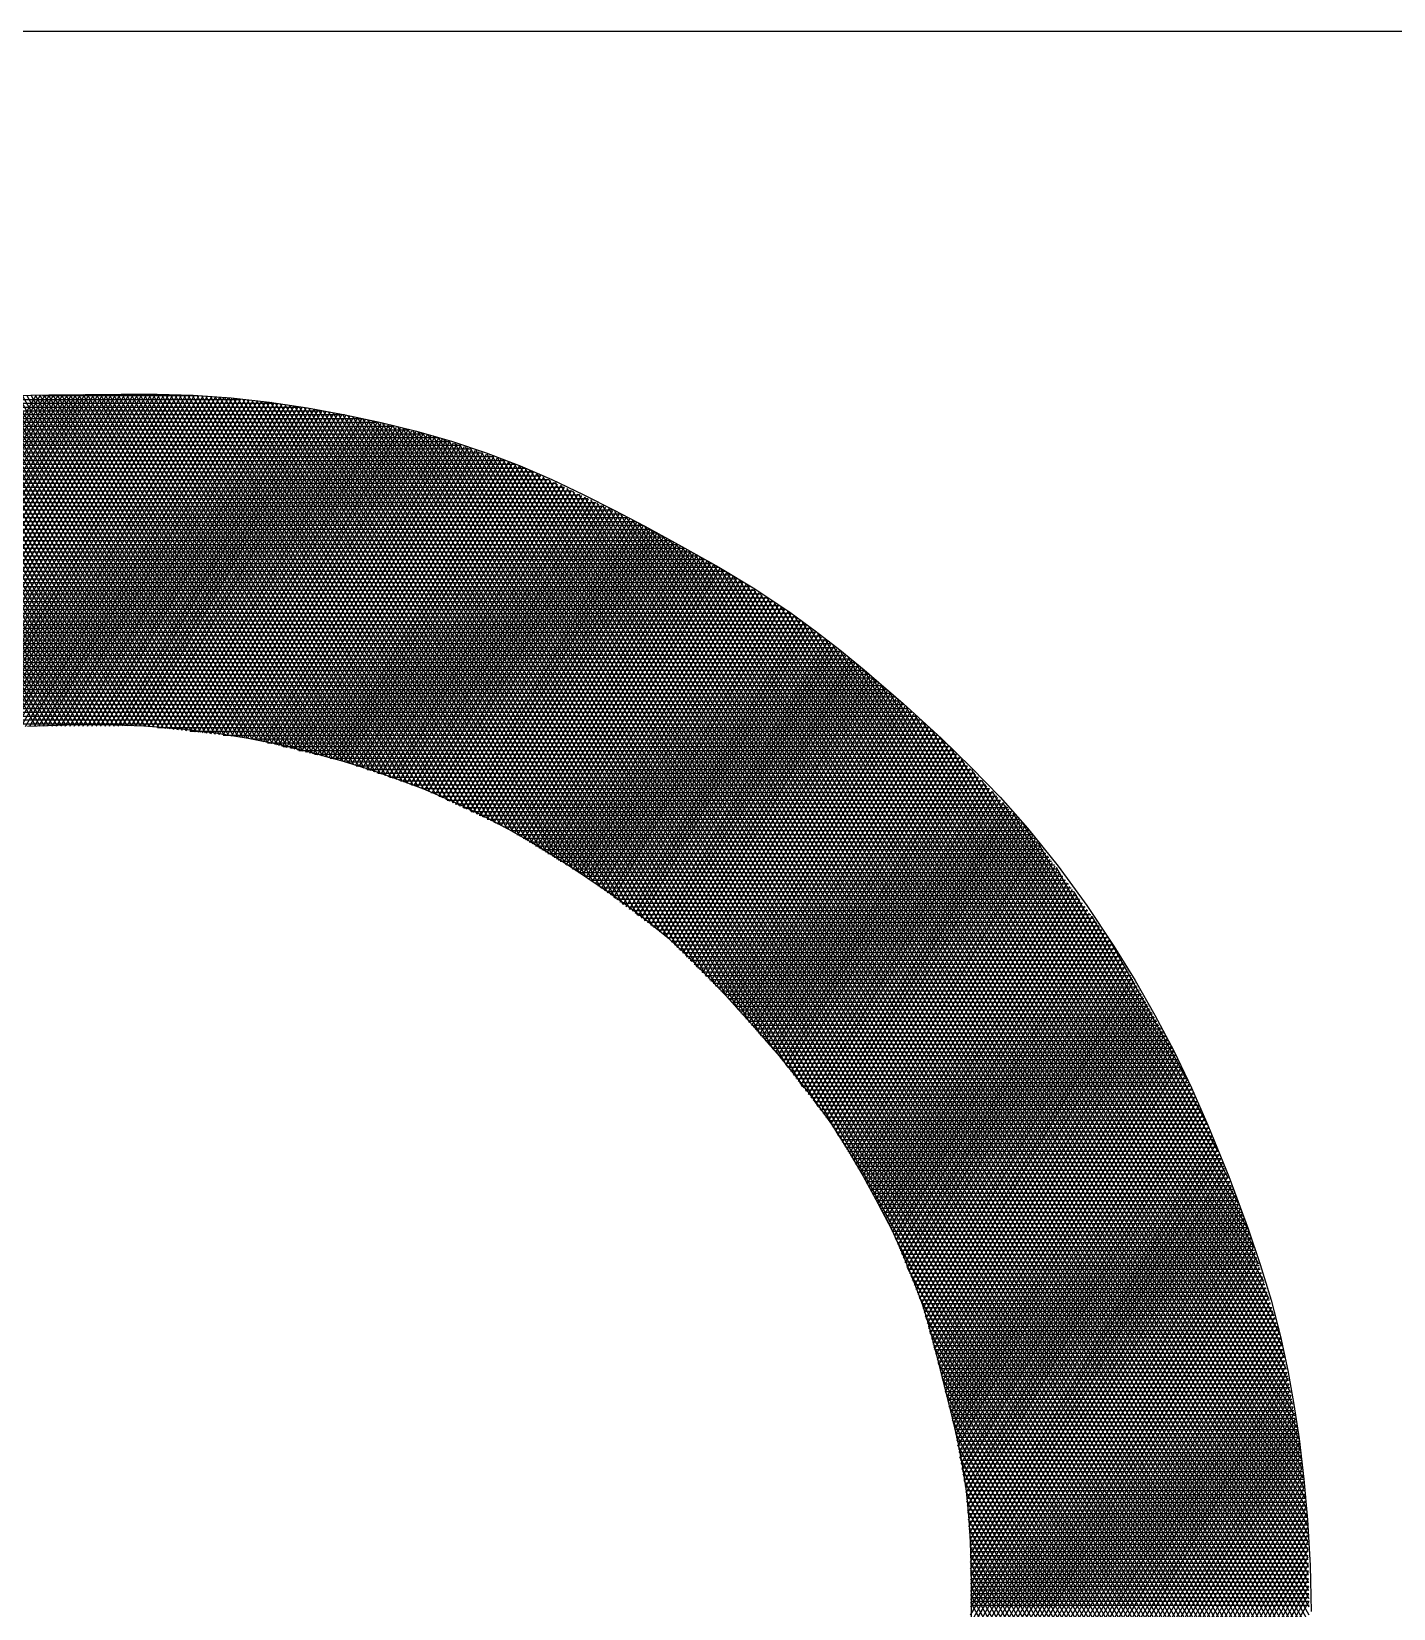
# Model space of a CAD drawing. Header units: millimetres. Extents: x 0 to 841, y 0 to 594.
# Drawn here: x 591.338 to 594.345, y 222.678 to 226.159 of the extents above; entities that cross this region are included whole.
import ezdxf

# ---------------------------------------------------------------- set-up
doc = ezdxf.new("R2010")
doc.units = ezdxf.units.MM
doc.header["$LTSCALE"] = 46.255
doc.layers.get('0').update_dxf_attribs({"linetype": 'CONTINUOUS'})

msp = doc.modelspace()

# ---------------------------------------------------------------- linework, layer by layer
at = {"color": 7, "linetype": 'CONTINUOUS'}
for p, q in [((599.4503, 226.1587), (523.4503, 226.1587)), ((590.8755, 224.5367), (591.3479, 225.355)), ((590.8877, 224.5411), (591.3577, 225.3552)), ((590.8999, 224.5454), (591.3676, 225.3554)), ((590.9122, 224.5498), (591.3774, 225.3556)), ((590.9236, 224.5527), (591.3873, 225.3558)), ((590.9348, 224.5554), (591.3971, 225.3561)), ((590.9461, 224.558), (591.407, 225.3563)), ((590.9573, 224.5606), (591.4168, 225.3565)), ((590.9686, 224.5632), (591.4267, 225.3567)), ((590.9798, 224.5659), (591.4365, 225.357)), ((590.9911, 224.5685), (591.4464, 225.3572)), ((591.0023, 224.5711), (591.4563, 225.3574)), ((591.0135, 224.5738), (591.466, 225.3574)), ((591.0248, 224.5764), (591.4757, 225.3573)), ((591.4249, 224.6256), (591.0356, 225.328)), ((591.036, 224.579), (591.4854, 225.3573)), ((591.4345, 224.6256), (591.0445, 225.3292)), ((591.0473, 224.5817), (591.495, 225.3572)), ((591.051, 225.33), (591.9287, 225.33)), ((591.4441, 224.6257), (591.0535, 225.3304)), ((591.0585, 224.5843), (591.5047, 225.3572)), ((591.4538, 224.6257), (591.0625, 225.3316)), ((591.0698, 224.5869), (591.5144, 225.3571)), ((591.4634, 224.6257), (591.0714, 225.3328)), ((591.473, 224.6258), (591.0804, 225.334)), ((591.081, 224.5895), (591.5241, 225.3571)), ((591.4826, 224.6258), (591.0894, 225.3351)), ((591.0922, 224.5922), (591.5338, 225.357)), ((591.4922, 224.6258), (591.0983, 225.3363)), ((591.1035, 224.5948), (591.5435, 225.357)), ((591.5018, 224.6258), (591.1073, 225.3375)), ((591.1142, 225.3385), (591.8785, 225.3385)), ((591.1147, 224.5974), (591.5532, 225.3569)), ((591.5114, 224.6259), (591.1163, 225.3387)), ((591.521, 224.6259), (591.1252, 225.3399)), ((591.126, 224.6001), (591.5629, 225.3569)), ((591.5306, 224.6259), (591.1342, 225.3411)), ((591.1372, 224.6027), (591.5726, 225.3568)), ((591.5403, 224.626), (591.1432, 225.3423)), ((591.1485, 224.6053), (591.5823, 225.3568)), ((591.5499, 224.626), (591.1521, 225.3435)), ((591.1593, 224.6073), (591.592, 225.3567)), ((591.5595, 224.626), (591.1611, 225.3447)), ((591.1697, 224.6084), (591.6017, 225.3567)), ((591.5691, 224.6261), (591.1701, 225.3459)), ((591.1774, 225.3469), (591.7981, 225.3469)), ((591.5787, 224.6261), (591.179, 225.3471)), ((591.1801, 224.6095), (591.6114, 225.3566)), ((591.5885, 224.6259), (591.188, 225.3483)), ((591.1904, 224.6106), (591.6211, 225.3566)), ((591.5988, 224.6247), (591.197, 225.3495)), ((591.2008, 224.6117), (591.6308, 225.3565)), ((591.609, 224.6235), (591.2059, 225.3507)), ((591.2111, 224.6128), (591.6405, 225.3565)), ((591.6193, 224.6223), (591.2149, 225.3519)), ((591.2215, 224.6139), (591.6502, 225.3564)), ((591.6296, 224.6211), (591.2244, 225.3522)), ((591.2318, 224.615), (591.6599, 225.3564)), ((591.6399, 224.6199), (591.2339, 225.3524)), ((591.2422, 224.6161), (591.6696, 225.3563)), ((591.6502, 224.6187), (591.2434, 225.3526)), ((591.2525, 224.6172), (591.6793, 225.3563)), ((591.6605, 224.6175), (591.2529, 225.3528)), ((591.6708, 224.6163), (591.2624, 225.353)), ((591.2629, 224.6183), (591.689, 225.3562)), ((591.6811, 224.6151), (591.2719, 225.3533)), ((591.2733, 224.6194), (591.6985, 225.3559)), ((591.6914, 224.6139), (591.2814, 225.3535)), ((591.2836, 224.6205), (591.7077, 225.355)), ((591.7017, 224.6127), (591.2909, 225.3537)), ((591.294, 224.6216), (591.717, 225.3542)), ((591.7119, 224.6115), (591.3004, 225.3539)), ((591.3043, 224.6227), (591.7262, 225.3534)), ((591.7222, 224.6103), (591.31, 225.3541)), ((591.3147, 224.6237), (591.7355, 225.3525)), ((591.7325, 224.6092), (591.3195, 225.3543)), ((591.325, 224.6248), (591.7447, 225.3517)), ((591.7428, 224.608), (591.329, 225.3545)), ((591.335, 224.6253), (591.7539, 225.3509)), ((591.7531, 224.6068), (591.3385, 225.3548)), ((591.3448, 224.6253), (591.7632, 225.35)), ((591.7634, 224.6056), (591.348, 225.355)), ((591.3545, 224.6254), (591.7724, 225.3492)), ((591.7737, 224.6044), (591.3575, 225.3552)), ((591.3628, 225.3553), (591.705, 225.3553)), ((591.3643, 224.6254), (591.7817, 225.3484)), ((591.784, 224.6032), (591.367, 225.3554)), ((591.374, 224.6254), (591.7909, 225.3475)), ((591.7943, 224.602), (591.3765, 225.3556)), ((591.3837, 224.6255), (591.8001, 225.3467)), ((591.8046, 224.6008), (591.386, 225.3558)), ((591.3935, 224.6255), (591.8094, 225.3459)), ((591.8148, 224.5996), (591.3956, 225.356)), ((591.4032, 224.6255), (591.8186, 225.345)), ((591.8258, 224.5972), (591.4051, 225.3562)), ((591.413, 224.6256), (591.8279, 225.3442)), ((591.8369, 224.5945), (591.4146, 225.3565)), ((591.4227, 224.6256), (591.8371, 225.3433)), ((591.8481, 224.5918), (591.4241, 225.3567)), ((591.4325, 224.6256), (591.8464, 225.3425)), ((591.8592, 224.589), (591.4336, 225.3569)), ((591.4422, 224.6257), (591.8556, 225.3417)), ((591.8703, 224.5863), (591.4431, 225.3571)), ((591.4519, 224.6257), (591.8648, 225.3407)), ((591.8815, 224.5836), (591.4526, 225.3573)), ((591.4617, 224.6257), (591.8737, 225.3393)), ((591.8926, 224.5809), (591.4622, 225.3574)), ((591.4714, 224.6257), (591.8825, 225.3378)), ((591.9037, 224.5782), (591.4719, 225.3573)), ((591.4812, 224.6258), (591.8914, 225.3363)), ((591.9149, 224.5755), (591.4815, 225.3573)), ((591.4909, 224.6258), (591.9003, 225.3348)), ((591.926, 224.5728), (591.4912, 225.3572)), ((591.5007, 224.6258), (591.9091, 225.3333)), ((591.9371, 224.57), (591.5008, 225.3572)), ((591.5104, 224.6259), (591.918, 225.3318)), ((591.9483, 224.5673), (591.5105, 225.3571)), ((591.9594, 224.5646), (591.5201, 225.3571)), ((591.5201, 224.6259), (591.9268, 225.3303)), ((591.9705, 224.5619), (591.5298, 225.357)), ((591.5299, 224.6259), (591.9357, 225.3289)), ((591.9817, 224.5592), (591.5395, 225.357)), ((591.9928, 224.5565), (591.5491, 225.3569)), ((592.0039, 224.5538), (591.5588, 225.3569)), ((592.0151, 224.5511), (591.5684, 225.3569)), ((592.0262, 224.5483), (591.5781, 225.3568)), ((592.0381, 224.5442), (591.5877, 225.3568)), ((592.05, 224.5401), (591.5974, 225.3567)), ((592.0619, 224.536), (591.607, 225.3567)), ((592.0738, 224.532), (591.6167, 225.3566)), ((592.0857, 224.5279), (591.6264, 225.3566)), ((592.0976, 224.5238), (591.636, 225.3565)), ((592.1095, 224.5197), (591.6457, 225.3565)), ((592.1214, 224.5156), (591.6553, 225.3564)), ((592.1333, 224.5115), (591.665, 225.3564)), ((592.1452, 224.5074), (591.6746, 225.3563)), ((592.1571, 224.5033), (591.6843, 225.3563)), ((592.169, 224.4992), (591.6939, 225.3562)), ((592.1809, 224.4951), (591.704, 225.3554)), ((592.1928, 224.491), (591.7142, 225.3545)), ((592.2048, 224.4867), (591.7243, 225.3535)), ((592.2179, 224.4805), (591.7344, 225.3526)), ((592.2309, 224.4744), (591.7446, 225.3517)), ((592.244, 224.4682), (591.7547, 225.3508)), ((592.257, 224.462), (591.7649, 225.3499)), ((592.2701, 224.4558), (591.775, 225.349)), ((592.2832, 224.4496), (591.7851, 225.348)), ((592.2962, 224.4434), (591.7953, 225.3471)), ((592.3093, 224.4372), (591.8054, 225.3462)), ((592.3223, 224.431), (591.8155, 225.3453)), ((592.3354, 224.4248), (591.8257, 225.3444)), ((592.3484, 224.4187), (591.8358, 225.3435)), ((592.3615, 224.4125), (591.846, 225.3425)), ((592.3746, 224.4063), (591.8561, 225.3416)), ((592.3876, 224.4001), (591.8664, 225.3405)), ((592.4018, 224.3919), (591.877, 225.3387)), ((592.4164, 224.3829), (591.8876, 225.3369)), ((592.4311, 224.3738), (591.8982, 225.3351)), ((592.4457, 224.3648), (591.9088, 225.3334)), ((592.4603, 224.3558), (591.9194, 225.3316)), ((592.475, 224.3468), (591.93, 225.3298)), ((592.4896, 224.3377), (591.9407, 225.328)), ((590.862, 225.2963), (592.0998, 225.2963)), ((590.8949, 225.3048), (592.0648, 225.3048)), ((590.9278, 225.3132), (592.0291, 225.3132)), ((591.348, 224.6253), (590.9638, 225.3184)), ((591.3576, 224.6254), (590.9728, 225.3196)), ((591.3672, 224.6254), (590.9818, 225.3208)), ((590.9878, 225.3216), (591.9789, 225.3216)), ((591.3769, 224.6254), (590.9907, 225.322)), ((591.3865, 224.6255), (590.9997, 225.3232)), ((591.3961, 224.6255), (591.0087, 225.3244)), ((591.4057, 224.6255), (591.0176, 225.3256)), ((591.4153, 224.6256), (591.0266, 225.3268)), ((591.5396, 224.626), (591.9446, 225.3274)), ((591.5494, 224.626), (591.9534, 225.3259)), ((591.5591, 224.626), (591.9623, 225.3244)), ((591.5689, 224.6261), (591.9712, 225.3229)), ((591.5786, 224.6261), (591.98, 225.3214)), ((591.5882, 224.6259), (591.9889, 225.3199)), ((591.5973, 224.6248), (591.9978, 225.3184)), ((591.6064, 224.6238), (592.0066, 225.317)), ((591.6155, 224.6227), (592.0155, 225.3155)), ((591.6247, 224.6217), (592.0244, 225.314)), ((591.6338, 224.6206), (592.0332, 225.3124)), ((591.6429, 224.6195), (592.0417, 225.3103)), ((591.652, 224.6185), (592.0502, 225.3083)), ((591.6611, 224.6174), (592.0588, 225.3062)), ((591.6702, 224.6164), (592.0673, 225.3042)), ((591.6793, 224.6153), (592.0759, 225.3021)), ((591.6885, 224.6143), (592.0844, 225.3001)), ((591.6976, 224.6132), (592.0929, 225.298)), ((591.7067, 224.6121), (592.1015, 225.2959)), ((591.7158, 224.6111), (592.11, 225.2939)), ((592.5042, 224.3287), (591.9513, 225.3262)), ((592.5188, 224.3197), (591.9619, 225.3245)), ((592.5335, 224.3107), (591.9725, 225.3227)), ((592.5481, 224.3017), (591.9831, 225.3209)), ((592.5627, 224.2926), (591.9937, 225.3191)), ((592.5787, 224.2812), (592.0044, 225.3173)), ((592.5951, 224.2689), (592.015, 225.3156)), ((592.6115, 224.2567), (592.0256, 225.3138)), ((592.628, 224.2445), (592.0364, 225.3116)), ((592.6444, 224.2322), (592.0476, 225.3089)), ((592.6608, 224.22), (592.0587, 225.3062)), ((592.6772, 224.2077), (592.0698, 225.3036)), ((592.6936, 224.1955), (592.0809, 225.3009)), ((592.71, 224.1832), (592.092, 225.2982)), ((592.7265, 224.171), (592.1031, 225.2956)), ((592.7435, 224.1575), (592.1142, 225.2929)), ((590.7304, 225.2627), (592.2362, 225.2627)), ((590.7633, 225.2711), (592.205, 225.2711)), ((590.7962, 225.2795), (592.17, 225.2795)), ((590.8291, 225.2879), (592.1349, 225.2879)), ((591.7249, 224.61), (592.1186, 225.2918)), ((591.734, 224.609), (592.1271, 225.2898)), ((591.7431, 224.6079), (592.1356, 225.2877)), ((591.7523, 224.6069), (592.1442, 225.2857)), ((591.7614, 224.6058), (592.1527, 225.2836)), ((591.7705, 224.6048), (592.1613, 225.2816)), ((591.7796, 224.6037), (592.1698, 225.2795)), ((591.7887, 224.6026), (592.1783, 225.2775)), ((591.7978, 224.6016), (592.1869, 225.2754)), ((591.8069, 224.6005), (592.1954, 225.2734)), ((591.8161, 224.5995), (592.204, 225.2713)), ((591.8246, 224.5975), (592.2125, 225.2693)), ((591.8332, 224.5954), (592.221, 225.2672)), ((591.8417, 224.5933), (592.2295, 225.265)), ((591.8502, 224.5912), (592.2376, 225.2622)), ((591.8587, 224.5892), (592.2457, 225.2594)), ((592.7649, 224.1363), (592.1253, 225.2902)), ((592.7864, 224.115), (592.1364, 225.2876)), ((592.8078, 224.0938), (592.1475, 225.2849)), ((592.8292, 224.0725), (592.1586, 225.2822)), ((592.8506, 224.0513), (592.1697, 225.2796)), ((592.8723, 224.0294), (592.1808, 225.2769)), ((592.8982, 224.0001), (592.1919, 225.2742)), ((592.9241, 223.9707), (592.2031, 225.2716)), ((592.9501, 223.9413), (592.2142, 225.2689)), ((592.976, 223.9119), (592.2253, 225.2662)), ((593.0063, 223.8746), (592.237, 225.2624)), ((593.0407, 223.8299), (592.2489, 225.2583)), ((590.6174, 225.229), (592.3343, 225.229)), ((590.6396, 225.2374), (592.3097, 225.2374)), ((590.6646, 225.2458), (592.2852, 225.2458)), ((590.6975, 225.2542), (592.2607, 225.2542)), ((591.8673, 224.5871), (592.2538, 225.2566)), ((591.8758, 224.585), (592.2619, 225.2538)), ((591.8843, 224.5829), (592.27, 225.251)), ((591.8928, 224.5809), (592.2782, 225.2482)), ((591.9014, 224.5788), (592.2863, 225.2455)), ((591.9099, 224.5767), (592.2944, 225.2427)), ((591.9184, 224.5746), (592.3025, 225.2399)), ((591.9269, 224.5725), (592.3106, 225.2371)), ((591.9355, 224.5705), (592.3187, 225.2343)), ((591.944, 224.5684), (592.3268, 225.2315)), ((591.9525, 224.5663), (592.335, 225.2287)), ((591.961, 224.5642), (592.3431, 225.2259)), ((593.0751, 223.7852), (592.2608, 225.2542)), ((593.1206, 223.7204), (592.2727, 225.2501)), ((594.0814, 222.0045), (592.2846, 225.246)), ((594.0839, 222.0175), (592.2965, 225.2419)), ((594.0863, 222.0304), (592.3084, 225.2379)), ((594.0888, 222.0433), (592.3203, 225.2338)), ((594.0913, 222.0562), (592.3322, 225.2297)), ((594.0938, 222.0691), (592.3441, 225.2256)), ((590.5284, 225.1953), (592.4279, 225.1953)), ((590.5506, 225.2037), (592.4078, 225.2037)), ((590.5729, 225.2121), (592.3833, 225.2121)), ((590.5951, 225.2206), (592.3588, 225.2206)), ((591.9696, 224.5621), (592.3512, 225.2232)), ((591.9781, 224.5601), (592.3593, 225.2204)), ((591.9866, 224.558), (592.3674, 225.2176)), ((591.9951, 224.5559), (592.3755, 225.2148)), ((592.0037, 224.5538), (592.3837, 225.212)), ((592.0122, 224.5518), (592.3918, 225.2092)), ((592.0207, 224.5497), (592.3999, 225.2064)), ((592.0291, 224.5473), (592.408, 225.2037)), ((592.0372, 224.5446), (592.4161, 225.2009)), ((592.0453, 224.5418), (592.4238, 225.1973)), ((592.0534, 224.539), (592.4314, 225.1936)), ((592.0615, 224.5362), (592.439, 225.1899)), ((594.0962, 222.082), (592.356, 225.2215)), ((594.0987, 222.0949), (592.3679, 225.2174)), ((594.1012, 222.1078), (592.3798, 225.2134)), ((594.1037, 222.1207), (592.3916, 225.2093)), ((594.1061, 222.1336), (592.4035, 225.2052)), ((594.1086, 222.1465), (592.4154, 225.2011)), ((594.1111, 222.1594), (592.4284, 225.195)), ((594.1136, 222.1723), (592.4416, 225.1887)), ((590.4394, 225.1616), (592.4974, 225.1616)), ((590.4616, 225.17), (592.4801, 225.17)), ((590.4839, 225.1784), (592.4627, 225.1784)), ((590.5061, 225.1869), (592.4453, 225.1869)), ((592.0696, 224.5334), (592.4466, 225.1862)), ((592.0778, 224.5306), (592.4542, 225.1826)), ((592.0859, 224.5278), (592.4618, 225.1789)), ((592.094, 224.525), (592.4694, 225.1752)), ((592.1021, 224.5222), (592.477, 225.1715)), ((592.1102, 224.5194), (592.4846, 225.1678)), ((592.1183, 224.5166), (592.4922, 225.1642)), ((592.1264, 224.5139), (592.4998, 225.1605)), ((592.1345, 224.5111), (592.5074, 225.1568)), ((594.116, 222.1852), (592.4547, 225.1823)), ((594.1185, 222.1981), (592.4679, 225.1759)), ((594.121, 222.211), (592.4811, 225.1695)), ((594.1235, 222.224), (592.4942, 225.1631)), ((594.1259, 222.2369), (592.5074, 225.1568)), ((590.3394, 225.1195), (592.5843, 225.1195)), ((590.3567, 225.1279), (592.5669, 225.1279)), ((590.3741, 225.1363), (592.5496, 225.1363)), ((590.3949, 225.1448), (592.5322, 225.1448)), ((590.4171, 225.1532), (592.5148, 225.1532)), ((592.1427, 224.5083), (592.515, 225.1531)), ((592.1508, 224.5055), (592.5226, 225.1494)), ((592.1589, 224.5027), (592.5302, 225.1457)), ((592.167, 224.4999), (592.5378, 225.1421)), ((592.1751, 224.4971), (592.5453, 225.1384)), ((592.1832, 224.4943), (592.5529, 225.1347)), ((592.1913, 224.4915), (592.5605, 225.131)), ((592.1994, 224.4887), (592.5681, 225.1273)), ((592.2073, 224.4855), (592.5757, 225.1237)), ((592.215, 224.4819), (592.5833, 225.12)), ((594.1284, 222.2498), (592.5206, 225.1504)), ((594.1304, 222.2635), (592.5337, 225.144)), ((594.1319, 222.2783), (592.5469, 225.1376)), ((594.1333, 222.293), (592.5601, 225.1312)), ((594.1348, 222.3077), (592.5732, 225.1249)), ((590.2699, 225.0858), (592.6538, 225.0858)), ((590.2873, 225.0942), (592.6365, 225.0942)), ((590.3046, 225.1027), (592.6191, 225.1027)), ((590.322, 225.1111), (592.6017, 225.1111)), ((592.2226, 224.4783), (592.5909, 225.1163)), ((592.2302, 224.4747), (592.5985, 225.1126)), ((592.2379, 224.4711), (592.6061, 225.1089)), ((592.2455, 224.4674), (592.6137, 225.1052)), ((592.2531, 224.4638), (592.6213, 225.1016)), ((592.2608, 224.4602), (592.6289, 225.0979)), ((592.2684, 224.4566), (592.6365, 225.0942)), ((592.276, 224.453), (592.6441, 225.0905)), ((592.2837, 224.4493), (592.6517, 225.0868)), ((594.1362, 222.3225), (592.5864, 225.1185)), ((594.1377, 222.3372), (592.5996, 225.1121)), ((594.1392, 222.352), (592.6127, 225.1057)), ((594.1406, 222.3667), (592.6259, 225.0993)), ((594.1421, 222.3814), (592.6391, 225.093)), ((594.1435, 222.3962), (592.6522, 225.0866)), ((590.2004, 225.0521), (592.7193, 225.0521)), ((590.2178, 225.0605), (592.7042, 225.0605)), ((590.2351, 225.069), (592.6886, 225.069)), ((590.2525, 225.0774), (592.6712, 225.0774)), ((592.2913, 224.4457), (592.6593, 225.0831)), ((592.299, 224.4421), (592.6669, 225.0795)), ((592.3066, 224.4385), (592.6745, 225.0758)), ((592.3142, 224.4349), (592.6821, 225.0721)), ((592.3219, 224.4313), (592.6897, 225.0684)), ((592.3295, 224.4276), (592.6972, 225.0645)), ((592.3371, 224.424), (592.7045, 225.0604)), ((592.3448, 224.4204), (592.7119, 225.0563)), ((592.3524, 224.4168), (592.7192, 225.0522)), ((594.145, 222.4109), (592.6654, 225.0802)), ((594.1465, 222.4257), (592.6786, 225.0738)), ((594.1479, 222.4404), (592.6917, 225.0674)), ((594.1494, 222.4551), (592.7056, 225.0598)), ((594.1508, 222.4699), (592.7195, 225.052)), ((590.136, 225.0184), (592.7798, 225.0184)), ((590.1488, 225.0269), (592.7647, 225.0269)), ((590.1657, 225.0353), (592.7496, 225.0353)), ((590.183, 225.0437), (592.7345, 225.0437)), ((592.36, 224.4132), (592.7266, 225.0481)), ((592.3677, 224.4095), (592.734, 225.044)), ((592.3753, 224.4059), (592.7413, 225.0399)), ((592.3829, 224.4023), (592.7487, 225.0358)), ((592.3906, 224.3987), (592.756, 225.0317)), ((592.3978, 224.3944), (592.7634, 225.0276)), ((592.405, 224.3899), (592.7707, 225.0235)), ((592.4121, 224.3855), (592.7781, 225.0194)), ((592.4193, 224.3811), (592.7855, 225.0153)), ((594.1523, 222.4846), (592.7335, 225.0443)), ((594.1538, 222.4994), (592.7474, 225.0365)), ((594.1552, 222.5141), (592.7613, 225.0287)), ((594.1567, 222.5288), (592.7753, 225.021)), ((590.0846, 224.9847), (592.8403, 224.9847)), ((590.0975, 224.9932), (592.8252, 224.9932)), ((590.1103, 225.0016), (592.81, 225.0016)), ((590.1231, 225.01), (592.7949, 225.01)), ((592.4265, 224.3767), (592.7928, 225.0112)), ((592.4336, 224.3722), (592.8002, 225.0071)), ((592.4408, 224.3678), (592.8075, 225.003)), ((592.448, 224.3634), (592.8149, 224.9989)), ((592.4552, 224.359), (592.8223, 224.9948)), ((592.4623, 224.3546), (592.8296, 224.9907)), ((592.4695, 224.3501), (592.837, 224.9866)), ((592.4767, 224.3457), (592.8443, 224.9825)), ((594.1581, 222.5436), (592.7892, 225.0132)), ((594.1596, 222.5583), (592.8031, 225.0055)), ((594.1607, 222.5736), (592.817, 224.9977)), ((594.1604, 222.5915), (592.831, 224.9899)), ((594.1601, 222.6095), (592.8449, 224.9822)), ((590.0333, 224.9511), (592.8953, 224.9511)), ((590.0461, 224.9595), (592.882, 224.9595)), ((590.0589, 224.9679), (592.8687, 224.9679)), ((590.0718, 224.9763), (592.8554, 224.9763)), ((592.4838, 224.3413), (592.8517, 224.9784)), ((592.491, 224.3369), (592.8589, 224.9741)), ((592.4982, 224.3324), (592.866, 224.9696)), ((592.5054, 224.328), (592.8732, 224.9651)), ((592.5125, 224.3236), (592.8803, 224.9606)), ((592.5197, 224.3192), (592.8874, 224.9561)), ((592.5269, 224.3148), (592.8945, 224.9516)), ((592.534, 224.3103), (592.9017, 224.9471)), ((594.1598, 222.6274), (592.8591, 224.974)), ((594.1595, 222.6454), (592.8739, 224.9646)), ((594.1591, 222.6633), (592.8887, 224.9552)), ((594.1588, 222.6813), (592.9035, 224.9459)), ((589.9819, 224.9174), (592.9486, 224.9174)), ((589.9947, 224.9258), (592.9353, 224.9258)), ((590.0076, 224.9342), (592.922, 224.9342)), ((590.0204, 224.9426), (592.9087, 224.9426)), ((592.5412, 224.3059), (592.9088, 224.9426)), ((592.5484, 224.3015), (592.9159, 224.9381)), ((592.5556, 224.2971), (592.923, 224.9335)), ((592.5627, 224.2926), (592.9302, 224.929)), ((592.5697, 224.2879), (592.9373, 224.9245)), ((592.5765, 224.2828), (592.9444, 224.92)), ((592.5833, 224.2778), (592.9515, 224.9155)), ((592.5901, 224.2727), (592.9586, 224.911)), ((594.1585, 222.6992), (592.9184, 224.9365)), ((594.1582, 222.7172), (592.9332, 224.9271)), ((594.1579, 222.7351), (592.948, 224.9177)), ((589.9198, 224.8753), (593.0146, 224.8753)), ((589.9305, 224.8837), (593.0019, 224.8837)), ((589.9434, 224.8921), (592.9885, 224.8921)), ((589.9562, 224.9005), (592.9752, 224.9005)), ((589.9691, 224.909), (592.9619, 224.909)), ((592.5969, 224.2676), (592.9658, 224.9065)), ((592.6037, 224.2625), (592.9729, 224.902)), ((592.6105, 224.2575), (592.98, 224.8975)), ((592.6173, 224.2524), (592.9871, 224.893)), ((592.6241, 224.2473), (592.9943, 224.8885)), ((592.6309, 224.2423), (593.0014, 224.884)), ((592.6377, 224.2372), (593.0085, 224.8795)), ((594.1575, 222.7531), (592.9629, 224.9084)), ((594.1572, 222.771), (592.9777, 224.899)), ((594.1569, 222.789), (592.9925, 224.8896)), ((594.1566, 222.8069), (593.0073, 224.8802)), ((589.8777, 224.8416), (593.0581, 224.8416)), ((589.8882, 224.85), (593.0472, 224.85)), ((589.8988, 224.8584), (593.0364, 224.8584)), ((589.9093, 224.8668), (593.0255, 224.8668)), ((592.6445, 224.2321), (593.0154, 224.8746)), ((592.6513, 224.2271), (593.0222, 224.8694)), ((592.6581, 224.222), (593.0289, 224.8642)), ((592.6649, 224.2169), (593.0356, 224.859)), ((592.6717, 224.2118), (593.0423, 224.8538)), ((592.6785, 224.2068), (593.049, 224.8486)), ((592.6853, 224.2017), (593.0557, 224.8434)), ((594.1563, 222.8249), (593.0235, 224.8684)), ((594.1559, 222.8428), (593.0404, 224.8553)), ((594.1556, 222.8608), (593.0573, 224.8422)), ((589.8356, 224.8079), (593.1015, 224.8079)), ((589.8461, 224.8163), (593.0906, 224.8163)), ((589.8566, 224.8247), (593.0798, 224.8247)), ((589.8672, 224.8332), (593.0689, 224.8332)), ((592.6921, 224.1966), (593.0625, 224.8382)), ((592.6989, 224.1916), (593.0692, 224.833)), ((592.7057, 224.1865), (593.0759, 224.8278)), ((592.7125, 224.1814), (593.0826, 224.8226)), ((592.7193, 224.1764), (593.0893, 224.8173)), ((592.726, 224.1713), (593.096, 224.8121)), ((592.7328, 224.1662), (593.1028, 224.8069)), ((594.1547, 222.8797), (593.0742, 224.8291)), ((594.1525, 222.9012), (593.0911, 224.816)), ((589.7935, 224.7742), (593.1449, 224.7742)), ((589.804, 224.7826), (593.1341, 224.7826)), ((589.8145, 224.7911), (593.1232, 224.7911)), ((589.8251, 224.7995), (593.1124, 224.7995)), ((592.7396, 224.1611), (593.1095, 224.8017)), ((592.7459, 224.1552), (593.1162, 224.7965)), ((592.7521, 224.149), (593.1229, 224.7913)), ((592.7583, 224.1429), (593.1296, 224.7861)), ((592.7645, 224.1368), (593.1363, 224.7809)), ((592.7706, 224.1306), (593.1431, 224.7757)), ((594.1502, 222.9227), (593.108, 224.8029)), ((594.1479, 222.9442), (593.1249, 224.7898)), ((594.1456, 222.9657), (593.1418, 224.7767)), ((589.7514, 224.7405), (593.1869, 224.7405)), ((589.7619, 224.7489), (593.1774, 224.7489)), ((589.7724, 224.7574), (593.1667, 224.7574)), ((589.7829, 224.7658), (593.1558, 224.7658)), ((592.7768, 224.1245), (593.1498, 224.7705)), ((592.783, 224.1184), (593.1565, 224.7652)), ((592.7892, 224.1122), (593.1632, 224.76)), ((592.7954, 224.1061), (593.1699, 224.7548)), ((592.8016, 224.0999), (593.1766, 224.7496)), ((592.8077, 224.0938), (593.1831, 224.7439)), ((592.8139, 224.0877), (593.1895, 224.7382)), ((594.1433, 222.9871), (593.1587, 224.7636)), ((594.1411, 223.0086), (593.1755, 224.7505)), ((589.7092, 224.7068), (593.2249, 224.7068)), ((589.7198, 224.7153), (593.2154, 224.7153)), ((589.7303, 224.7237), (593.2059, 224.7237)), ((589.7408, 224.7321), (593.1964, 224.7321)), ((592.8201, 224.0815), (593.1959, 224.7325)), ((592.8263, 224.0754), (593.2024, 224.7268)), ((592.8325, 224.0693), (593.2088, 224.7211)), ((592.8386, 224.0631), (593.2152, 224.7154)), ((592.8448, 224.057), (593.2217, 224.7097)), ((592.851, 224.0509), (593.2281, 224.704)), ((594.1388, 223.0301), (593.1943, 224.7339)), ((594.1365, 223.0516), (593.2133, 224.7172)), ((589.6671, 224.6732), (593.263, 224.6732)), ((589.6777, 224.6816), (593.2535, 224.6816)), ((589.6882, 224.69), (593.244, 224.69)), ((589.6987, 224.6984), (593.2345, 224.6984)), ((592.8572, 224.0447), (593.2346, 224.6983)), ((592.8634, 224.0386), (593.241, 224.6926)), ((592.8696, 224.0324), (593.2474, 224.6869)), ((592.8755, 224.0259), (593.2539, 224.6812)), ((592.8814, 224.0192), (593.2603, 224.6755)), ((592.8872, 224.0125), (593.2667, 224.6698)), ((594.1319, 223.0772), (593.2322, 224.7004)), ((594.1273, 223.1029), (593.2511, 224.6837)), ((594.1227, 223.1287), (593.27, 224.667)), ((589.6332, 224.6395), (593.301, 224.6395)), ((589.6417, 224.6479), (593.2915, 224.6479)), ((589.6501, 224.6563), (593.282, 224.6563)), ((589.6585, 224.6647), (593.2725, 224.6647)), ((592.8931, 224.0059), (593.2732, 224.6641)), ((592.899, 223.9992), (593.2796, 224.6585)), ((592.9049, 223.9925), (593.286, 224.6528)), ((592.9107, 223.9859), (593.2925, 224.6471)), ((592.9166, 223.9792), (593.2989, 224.6414)), ((592.9225, 223.9726), (593.3053, 224.6357)), ((594.118, 223.1545), (593.2889, 224.6502)), ((594.1134, 223.1802), (593.3078, 224.6335)), ((589.6248, 224.631), (593.3106, 224.631)), ((591.6164, 224.6226), (593.3201, 224.6226)), ((591.689, 224.6142), (593.3296, 224.6142)), ((591.7616, 224.6058), (593.3391, 224.6058)), ((591.8251, 224.5974), (593.3484, 224.5974)), ((592.9284, 223.9659), (593.3118, 224.63)), ((592.9342, 223.9592), (593.3182, 224.6243)), ((592.9401, 223.9526), (593.3246, 224.6186)), ((592.946, 223.9459), (593.3311, 224.6129)), ((592.9519, 223.9392), (593.3375, 224.6072)), ((592.9578, 223.9326), (593.344, 224.6015)), ((594.1087, 223.206), (593.3267, 224.6168)), ((594.1041, 223.2317), (593.3456, 224.6)), ((591.8597, 224.5889), (593.3564, 224.5889)), ((591.8942, 224.5805), (593.3645, 224.5805)), ((591.9288, 224.5721), (593.3726, 224.5721)), ((591.9633, 224.5637), (593.3806, 224.5637)), ((592.9636, 223.9259), (593.3502, 224.5955)), ((592.9695, 223.9192), (593.3563, 224.5891)), ((592.9754, 223.9126), (593.3623, 224.5828)), ((592.9813, 223.9059), (593.3684, 224.5765)), ((592.9871, 223.8993), (593.3745, 224.5701)), ((592.9928, 223.8922), (593.3805, 224.5638)), ((594.0994, 223.2575), (593.3682, 224.5767)), ((591.9979, 224.5552), (593.3887, 224.5552)), ((592.0306, 224.5468), (593.3968, 224.5468)), ((592.0551, 224.5384), (593.4048, 224.5384)), ((592.0795, 224.53), (593.4129, 224.53)), ((592.9983, 223.8849), (593.3866, 224.5574)), ((593.0039, 223.8777), (593.3927, 224.5511)), ((593.0094, 223.8705), (593.3987, 224.5448)), ((593.015, 223.8633), (593.4048, 224.5384)), ((593.0206, 223.8561), (593.4109, 224.5321)), ((594.0935, 223.2856), (593.391, 224.5528)), ((594.0819, 223.3237), (593.4139, 224.5289)), ((592.104, 224.5216), (593.4209, 224.5216)), ((592.1285, 224.5131), (593.429, 224.5131)), ((592.153, 224.5047), (593.4371, 224.5047)), ((592.1775, 224.4963), (593.4451, 224.4963)), ((593.0261, 223.8489), (593.4169, 224.5258)), ((593.0317, 223.8416), (593.423, 224.5194)), ((593.0372, 223.8344), (593.4291, 224.5131)), ((593.0428, 223.8272), (593.4351, 224.5068)), ((593.0483, 223.82), (593.4412, 224.5004)), ((593.0539, 223.8128), (593.4473, 224.4941)), ((594.0704, 223.3619), (593.4368, 224.505)), ((592.2019, 224.4879), (593.4532, 224.4879)), ((592.2202, 224.4795), (593.4613, 224.4795)), ((592.2379, 224.471), (593.4693, 224.471)), ((592.2557, 224.4626), (593.4774, 224.4626)), ((593.0595, 223.8055), (593.4533, 224.4877)), ((593.065, 223.7983), (593.4594, 224.4814)), ((593.0706, 223.7911), (593.4655, 224.4751)), ((593.0761, 223.7839), (593.4715, 224.4687)), ((593.0817, 223.7767), (593.4776, 224.4624)), ((594.0589, 223.4), (593.4596, 224.4811)), ((592.2735, 224.4542), (593.4854, 224.4542)), ((592.2912, 224.4458), (593.4935, 224.4458)), ((592.309, 224.4373), (593.5016, 224.4373)), ((592.3268, 224.4289), (593.5096, 224.4289)), ((593.0872, 223.7694), (593.4837, 224.4561)), ((593.0928, 223.7622), (593.4897, 224.4497)), ((593.0983, 223.755), (593.4958, 224.4434)), ((593.1039, 223.7478), (593.5019, 224.4371)), ((593.1089, 223.7396), (593.5079, 224.4307)), ((593.1139, 223.7314), (593.514, 224.4244)), ((594.0474, 223.4381), (593.4825, 224.4573)), ((594.0359, 223.4763), (593.5054, 224.4334)), ((592.3445, 224.4205), (593.5177, 224.4205)), ((592.3623, 224.4121), (593.5258, 224.4121)), ((592.3801, 224.4037), (593.5338, 224.4037)), ((592.3964, 224.3952), (593.5408, 224.3952)), ((593.1189, 223.7233), (593.5201, 224.418)), ((593.1239, 223.7151), (593.5261, 224.4117)), ((593.1289, 223.7069), (593.5322, 224.4054)), ((593.1339, 223.6987), (593.5381, 224.3989)), ((593.1389, 223.6905), (593.5436, 224.3914)), ((594.0244, 223.5144), (593.5283, 224.4095)), ((592.41, 224.3868), (593.547, 224.3868)), ((592.4237, 224.3784), (593.5531, 224.3784)), ((592.4373, 224.37), (593.5593, 224.37)), ((592.451, 224.3616), (593.5655, 224.3616)), ((592.4646, 224.3531), (593.5717, 224.3531)), ((593.1439, 223.6823), (593.549, 224.384)), ((593.1489, 223.6741), (593.5545, 224.3766)), ((593.1539, 223.6659), (593.5599, 224.3692)), ((593.1589, 223.6577), (593.5653, 224.3617)), ((593.1639, 223.6495), (593.5708, 224.3543)), ((594.0026, 223.5711), (593.5612, 224.3674)), ((592.4783, 224.3447), (593.5778, 224.3447)), ((592.492, 224.3363), (593.584, 224.3363)), ((592.5056, 224.3279), (593.5902, 224.3279)), ((592.5193, 224.3194), (593.5964, 224.3194)), ((593.1689, 223.6413), (593.5762, 224.3469)), ((593.1739, 223.6331), (593.5817, 224.3395)), ((593.1786, 223.6245), (593.5871, 224.3321)), ((593.1832, 223.6157), (593.5925, 224.3246)), ((592.5329, 224.311), (593.6025, 224.311)), ((592.5466, 224.3026), (593.6087, 224.3026)), ((592.5602, 224.2942), (593.6149, 224.2942)), ((592.573, 224.2858), (593.621, 224.2858)), ((593.1879, 223.607), (593.598, 224.3172)), ((593.1926, 223.5982), (593.6034, 224.3098)), ((593.1973, 223.5895), (593.6089, 224.3024)), ((593.2019, 223.5807), (593.6143, 224.295)), ((593.2066, 223.572), (593.6197, 224.2875)), ((593.9803, 223.6287), (593.6007, 224.3135)), ((592.5851, 224.2773), (593.6272, 224.2773)), ((592.5972, 224.2689), (593.6334, 224.2689)), ((592.6092, 224.2605), (593.6396, 224.2605)), ((592.6213, 224.2521), (593.6457, 224.2521)), ((593.2113, 223.5632), (593.6252, 224.2801)), ((593.216, 223.5545), (593.6306, 224.2727)), ((593.2206, 223.5458), (593.6361, 224.2653)), ((593.2253, 223.537), (593.6415, 224.2579)), ((593.23, 223.5283), (593.6469, 224.2504)), ((593.958, 223.6863), (593.6402, 224.2596)), ((592.6334, 224.2437), (593.6519, 224.2437)), ((592.6455, 224.2352), (593.6581, 224.2352)), ((592.6573, 224.2268), (593.6643, 224.2268)), ((592.6679, 224.2184), (593.6704, 224.2184)), ((593.2347, 223.5195), (593.6524, 224.243)), ((593.2392, 223.5105), (593.6578, 224.2356)), ((593.2432, 223.5006), (593.6633, 224.2282)), ((593.2472, 223.4908), (593.6687, 224.2208)), ((592.6784, 224.21), (593.6766, 224.21)), ((592.689, 224.2015), (593.6828, 224.2015)), ((592.6996, 224.1931), (593.689, 224.1931)), ((592.7102, 224.1847), (593.6951, 224.1847)), ((593.2513, 223.4809), (593.6741, 224.2133)), ((593.2553, 223.471), (593.6796, 224.2059)), ((593.2593, 223.4611), (593.685, 224.1985)), ((593.2633, 223.4512), (593.6905, 224.1911)), ((593.2673, 223.4414), (593.6959, 224.1836)), ((593.9357, 223.7439), (593.6797, 224.2058)), ((592.7207, 224.1763), (593.7013, 224.1763)), ((592.7313, 224.1679), (593.7075, 224.1679)), ((592.7416, 224.1594), (593.7136, 224.1594)), ((592.7501, 224.151), (593.7198, 224.151)), ((593.2714, 223.4315), (593.7013, 224.1762)), ((593.2754, 223.4216), (593.7068, 224.1688)), ((593.2794, 223.4117), (593.7122, 224.1614)), ((593.2834, 223.4018), (593.7177, 224.154)), ((593.2874, 223.392), (593.7231, 224.1465)), ((593.8887, 223.8461), (593.7192, 224.1519)), ((592.7586, 224.1426), (593.726, 224.1426)), ((592.7671, 224.1342), (593.7312, 224.1342)), ((592.7756, 224.1257), (593.736, 224.1257)), ((592.784, 224.1173), (593.7408, 224.1173)), ((593.2915, 223.3821), (593.7285, 224.139)), ((593.2955, 223.3722), (593.7333, 224.1305)), ((593.2995, 223.3623), (593.7381, 224.122)), ((593.3035, 223.3524), (593.743, 224.1136)), ((592.7925, 224.1089), (593.7456, 224.1089)), ((592.801, 224.1005), (593.7504, 224.1005)), ((592.8095, 224.0921), (593.7552, 224.0921)), ((592.818, 224.0836), (593.76, 224.0836)), ((592.8265, 224.0752), (593.7649, 224.0752)), ((593.3068, 223.3413), (593.7478, 224.1051)), ((593.3099, 223.3299), (593.7526, 224.0966)), ((593.3131, 223.3185), (593.7575, 224.0882)), ((593.3162, 223.3071), (593.7623, 224.0797)), ((592.8349, 224.0668), (593.7697, 224.0668)), ((592.8434, 224.0584), (593.7745, 224.0584)), ((592.8519, 224.05), (593.7793, 224.05)), ((592.8604, 224.0415), (593.7841, 224.0415)), ((593.3194, 223.2957), (593.7671, 224.0712)), ((593.3225, 223.2843), (593.772, 224.0628)), ((593.3257, 223.2729), (593.7768, 224.0543)), ((593.3288, 223.2615), (593.7816, 224.0458)), ((592.8689, 224.0331), (593.7889, 224.0331)), ((592.8765, 224.0247), (593.7937, 224.0247)), ((592.8839, 224.0163), (593.7985, 224.0163)), ((592.8914, 224.0078), (593.8033, 224.0078)), ((593.3319, 223.2501), (593.7865, 224.0373)), ((593.3351, 223.2387), (593.7913, 224.0289)), ((593.3382, 223.2273), (593.7961, 224.0204)), ((593.3414, 223.2159), (593.801, 224.0119)), ((592.8988, 223.9994), (593.8081, 223.9994)), ((592.9062, 223.991), (593.8129, 223.991)), ((592.9136, 223.9826), (593.8177, 223.9826)), ((592.9211, 223.9742), (593.8225, 223.9742)), ((593.3445, 223.2044), (593.8058, 224.0035)), ((593.3474, 223.1926), (593.8106, 223.995)), ((593.3503, 223.1808), (593.8155, 223.9865)), ((593.3532, 223.169), (593.8203, 223.978)), ((592.9285, 223.9657), (593.8273, 223.9657)), ((592.9359, 223.9573), (593.8321, 223.9573)), ((592.9434, 223.9489), (593.8369, 223.9489)), ((592.9508, 223.9405), (593.8417, 223.9405)), ((593.3561, 223.1572), (593.8251, 223.9696)), ((593.359, 223.1454), (593.83, 223.9611)), ((593.3619, 223.1335), (593.8348, 223.9526)), ((593.3648, 223.1217), (593.8396, 223.9442)), ((593.3677, 223.1099), (593.8445, 223.9357)), ((592.9582, 223.9321), (593.8465, 223.9321)), ((592.9656, 223.9236), (593.8514, 223.9236)), ((592.9731, 223.9152), (593.8562, 223.9152)), ((592.9805, 223.9068), (593.8607, 223.9068)), ((593.3706, 223.0981), (593.8493, 223.9272)), ((593.3735, 223.0863), (593.8541, 223.9187)), ((593.3764, 223.0745), (593.859, 223.9103)), ((593.3789, 223.0619), (593.8634, 223.901)), ((592.9879, 223.8984), (593.8646, 223.8984)), ((592.9945, 223.8899), (593.8685, 223.8899)), ((593.001, 223.8815), (593.8724, 223.8815)), ((593.0074, 223.8731), (593.8762, 223.8731)), ((593.3812, 223.0491), (593.8677, 223.8917)), ((593.3836, 223.0363), (593.872, 223.8823)), ((593.3859, 223.0235), (593.8763, 223.8729)), ((593.0139, 223.8647), (593.8801, 223.8647)), ((593.0204, 223.8563), (593.884, 223.8563)), ((593.0269, 223.8478), (593.8879, 223.8478)), ((593.0334, 223.8394), (593.8918, 223.8394)), ((593.0399, 223.831), (593.8956, 223.831)), ((593.3882, 223.0107), (593.8806, 223.8636)), ((593.3906, 222.9979), (593.8849, 223.8542)), ((593.3929, 222.9851), (593.8893, 223.8448)), ((593.3952, 222.9723), (593.8936, 223.8355)), ((593.0463, 223.8226), (593.8995, 223.8226)), ((593.0528, 223.8142), (593.9034, 223.8142)), ((593.0593, 223.8057), (593.9073, 223.8057)), ((593.0658, 223.7973), (593.9112, 223.7973)), ((593.3976, 222.9595), (593.8979, 223.8261)), ((593.3999, 222.9467), (593.9022, 223.8167)), ((593.4019, 222.9334), (593.9065, 223.8074)), ((593.4031, 222.9186), (593.9109, 223.798)), ((593.0723, 223.7889), (593.9151, 223.7889)), ((593.0787, 223.7805), (593.9189, 223.7805)), ((593.0852, 223.772), (593.9228, 223.772)), ((593.0917, 223.7636), (593.9267, 223.7636)), ((593.4043, 222.9038), (593.9152, 223.7886)), ((593.4055, 222.889), (593.9195, 223.7793)), ((593.4067, 222.8742), (593.9238, 223.7699)), ((593.0982, 223.7552), (593.9306, 223.7552)), ((593.1046, 223.7468), (593.9345, 223.7468)), ((593.1097, 223.7384), (593.9379, 223.7384)), ((593.1148, 223.7299), (593.9411, 223.7299)), ((593.4078, 222.8594), (593.9281, 223.7605)), ((593.409, 222.8446), (593.9324, 223.7512)), ((593.4102, 222.8298), (593.9366, 223.7416)), ((593.4105, 222.8135), (593.9405, 223.7315)), ((593.12, 223.7215), (593.9444, 223.7215)), ((593.1251, 223.7131), (593.9476, 223.7131)), ((593.1302, 223.7047), (593.9509, 223.7047)), ((593.1354, 223.6962), (593.9542, 223.6962)), ((593.4109, 222.7973), (593.9444, 223.7214)), ((593.4112, 222.781), (593.9483, 223.7113)), ((593.4115, 222.7648), (593.9522, 223.7012)), ((593.1405, 223.6878), (593.9574, 223.6878)), ((593.1456, 223.6794), (593.9607, 223.6794)), ((593.1508, 223.671), (593.9639, 223.671)), ((593.1559, 223.6626), (593.9672, 223.6626)), ((593.4119, 222.7485), (593.9561, 223.6912)), ((593.412, 222.6982), (593.9678, 223.6609)), ((593.4122, 222.7322), (593.96, 223.6811)), ((593.4123, 222.7156), (593.9639, 223.671)), ((593.161, 223.6541), (593.9705, 223.6541)), ((593.1662, 223.6457), (593.9737, 223.6457)), ((593.1713, 223.6373), (593.977, 223.6373)), ((593.1762, 223.6289), (593.9802, 223.6289)), ((593.411, 222.646), (593.9795, 223.6307)), ((593.4113, 222.6634), (593.9756, 223.6407)), ((593.4117, 222.6808), (593.9717, 223.6508)), ((593.1807, 223.6205), (593.9835, 223.6205)), ((593.1852, 223.612), (593.9868, 223.612)), ((593.1897, 223.6036), (593.99, 223.6036)), ((593.1942, 223.5952), (593.9933, 223.5952)), ((593.4097, 222.5763), (593.9952, 223.5903)), ((593.4101, 222.5937), (593.9913, 223.6004)), ((593.4104, 222.6111), (593.9874, 223.6105)), ((593.4107, 222.6285), (593.9835, 223.6206)), ((593.1987, 223.5868), (593.9965, 223.5868)), ((593.2032, 223.5783), (593.9998, 223.5783)), ((593.2077, 223.5699), (594.0031, 223.5699)), ((593.2122, 223.5615), (594.0063, 223.5615)), ((593.2167, 223.5531), (594.0096, 223.5531)), ((593.4088, 222.5241), (594.0069, 223.5601)), ((593.4091, 222.5415), (594.003, 223.5702)), ((593.4094, 222.5589), (593.9991, 223.5802)), ((593.2212, 223.5447), (594.0128, 223.5447)), ((593.2257, 223.5362), (594.0161, 223.5362)), ((593.2302, 223.5278), (594.0194, 223.5278)), ((593.2347, 223.5194), (594.0226, 223.5194)), ((593.4026, 222.4461), (594.0225, 223.5198)), ((593.4046, 222.4663), (594.0186, 223.5298)), ((593.4065, 222.4866), (594.0147, 223.5399)), ((593.4084, 222.5067), (594.0108, 223.55)), ((593.239, 223.511), (594.0254, 223.511)), ((593.2424, 223.5026), (594.028, 223.5026)), ((594.0789, 221.9916), (593.2453, 223.4955)), ((593.2459, 223.4941), (594.0305, 223.4941)), ((593.2493, 223.4857), (594.0331, 223.4857)), ((593.3966, 222.3852), (594.0327, 223.4869)), ((593.3986, 222.4055), (594.0294, 223.498)), ((593.4006, 222.4258), (594.026, 223.509)), ((593.2527, 223.4773), (594.0356, 223.4773)), ((593.2562, 223.4689), (594.0381, 223.4689)), ((593.2596, 223.4604), (594.0407, 223.4604)), ((593.263, 223.452), (594.0432, 223.452)), ((593.3849, 222.3144), (594.0427, 223.4537)), ((593.3897, 222.3396), (594.0394, 223.4648)), ((593.3945, 222.3648), (594.036, 223.4759)), ((593.2664, 223.4436), (594.0458, 223.4436)), ((593.2699, 223.4352), (594.0483, 223.4352)), ((594.0764, 221.9787), (593.2719, 223.4302)), ((593.2733, 223.4268), (594.0509, 223.4268)), ((593.2767, 223.4183), (594.0534, 223.4183)), ((593.3705, 222.2389), (594.0527, 223.4205)), ((593.3753, 222.2641), (594.0494, 223.4316)), ((593.3801, 222.2892), (594.046, 223.4427)), ((593.2801, 223.4099), (594.0559, 223.4099)), ((593.2836, 223.4015), (594.0585, 223.4015)), ((593.287, 223.3931), (594.061, 223.3931)), ((593.2904, 223.3847), (594.0636, 223.3847)), ((593.3392, 222.1341), (594.0627, 223.3874)), ((593.3506, 222.1707), (594.0594, 223.3984)), ((593.362, 222.2073), (594.0561, 223.4095)), ((593.2938, 223.3762), (594.0661, 223.3762)), ((593.2973, 223.3678), (594.0686, 223.3678)), ((594.0739, 221.966), (593.2984, 223.3649)), ((593.2994, 222.0146), (594.0728, 223.3542)), ((593.3007, 223.3594), (594.0712, 223.3594)), ((593.3041, 223.351), (594.0737, 223.351)), ((593.3163, 222.0608), (594.0694, 223.3652)), ((593.3277, 222.0975), (594.0661, 223.3763)), ((592.2293, 220.0938), (594.0861, 223.3099)), ((593.2329, 221.849), (594.0828, 223.321)), ((593.2559, 221.9056), (594.0794, 223.3321)), ((593.2776, 221.9601), (594.0761, 223.3431)), ((593.3065, 223.3425), (594.0763, 223.3425)), ((593.3088, 223.3341), (594.0788, 223.3341)), ((593.3111, 223.3257), (594.0814, 223.3257)), ((594.0703, 221.9551), (593.3116, 223.3237)), ((593.3134, 223.3173), (594.0839, 223.3173)), ((592.2413, 220.0979), (594.0894, 223.2989)), ((592.2534, 220.1019), (594.0928, 223.2878)), ((592.2655, 220.1059), (594.096, 223.2765)), ((593.3157, 223.3089), (594.0864, 223.3089)), ((593.3181, 223.3004), (594.089, 223.3004)), ((593.3204, 223.292), (594.0915, 223.292)), ((594.0667, 221.9441), (593.3212, 223.2892)), ((593.3227, 223.2836), (594.0941, 223.2836)), ((593.325, 223.2752), (594.0962, 223.2752)), ((592.2775, 220.11), (594.0983, 223.2637)), ((592.2896, 220.114), (594.1006, 223.2508)), ((593.3273, 223.2667), (594.0977, 223.2667)), ((593.3297, 223.2583), (594.0993, 223.2583)), ((594.0632, 221.9332), (593.3307, 223.2547)), ((593.332, 223.2499), (594.1008, 223.2499)), ((593.3343, 223.2415), (594.1023, 223.2415)), ((592.3016, 220.1181), (594.1029, 223.238)), ((592.3137, 220.1221), (594.1052, 223.2252)), ((592.3257, 220.1261), (594.1076, 223.2123)), ((593.3366, 223.2331), (594.1038, 223.2331)), ((593.3389, 223.2246), (594.1053, 223.2246)), ((594.0596, 221.9223), (593.3402, 223.2201)), ((593.3413, 223.2162), (594.1069, 223.2162)), ((593.3436, 223.2078), (594.1084, 223.2078)), ((592.3378, 220.1302), (594.1099, 223.1995)), ((592.3499, 220.1342), (594.1122, 223.1867)), ((592.3619, 220.1383), (594.1145, 223.1738)), ((593.3457, 223.1994), (594.1099, 223.1994)), ((593.3478, 223.191), (594.1114, 223.191)), ((594.056, 221.9114), (593.3486, 223.1875)), ((593.3499, 223.1825), (594.1129, 223.1825)), ((593.3519, 223.1741), (594.1145, 223.1741)), ((592.374, 220.1423), (594.1168, 223.161)), ((592.3862, 220.1466), (594.1191, 223.1482)), ((592.399, 220.152), (594.1215, 223.1353)), ((593.354, 223.1657), (594.116, 223.1657)), ((593.3561, 223.1573), (594.1175, 223.1573)), ((594.0524, 221.9004), (593.3563, 223.1563)), ((593.3581, 223.1488), (594.119, 223.1488)), ((593.3602, 223.1404), (594.1205, 223.1404)), ((592.4118, 220.1573), (594.1238, 223.1225)), ((592.4246, 220.1627), (594.1261, 223.1097)), ((593.3623, 223.132), (594.1221, 223.132)), ((594.0489, 221.8895), (593.364, 223.125)), ((593.3644, 223.1236), (594.1236, 223.1236)), ((593.3664, 223.1152), (594.1251, 223.1152)), ((593.3685, 223.1067), (594.1266, 223.1067)), ((592.4375, 220.1681), (594.1284, 223.0969)), ((592.4503, 220.1734), (594.1307, 223.084)), ((592.4631, 220.1788), (594.133, 223.0712)), ((593.3706, 223.0983), (594.1281, 223.0983)), ((594.0453, 221.8786), (593.3717, 223.0938)), ((593.3726, 223.0899), (594.1297, 223.0899)), ((593.3747, 223.0815), (594.1312, 223.0815)), ((593.3768, 223.0731), (594.1327, 223.0731)), ((592.4759, 220.1841), (594.1353, 223.0584)), ((592.4887, 220.1895), (594.1372, 223.0448)), ((592.5016, 220.1949), (594.1387, 223.0305)), ((593.3784, 223.0646), (594.1342, 223.0646)), ((594.0417, 221.8676), (593.3785, 223.0642)), ((593.3799, 223.0562), (594.1357, 223.0562)), ((593.3815, 223.0478), (594.1369, 223.0478)), ((593.383, 223.0394), (594.1378, 223.0394)), ((594.0382, 221.8567), (593.3832, 223.0383)), ((593.3845, 223.0309), (594.1387, 223.0309)), ((592.5144, 220.2002), (594.1402, 223.0163)), ((592.5272, 220.2056), (594.1418, 223.0021)), ((593.3861, 223.0225), (594.1396, 223.0225)), ((593.3876, 223.0141), (594.1405, 223.0141)), ((594.0346, 221.8458), (593.3879, 223.0124)), ((593.3892, 223.0057), (594.1414, 223.0057)), ((593.3907, 222.9973), (594.1423, 222.9973)), ((592.54, 220.2109), (594.1433, 222.9879)), ((592.5528, 220.2163), (594.1448, 222.9736)), ((593.3922, 222.9888), (594.1432, 222.9888)), ((594.031, 221.8349), (593.3927, 222.9865)), ((593.3938, 222.9804), (594.1441, 222.9804)), ((593.3953, 222.972), (594.145, 222.972)), ((593.3968, 222.9636), (594.1458, 222.9636)), ((592.5656, 220.2217), (594.1463, 222.9594)), ((592.5785, 220.227), (594.1478, 222.9452)), ((592.5913, 220.2324), (594.1493, 222.931)), ((594.0274, 221.8239), (593.3974, 222.9606)), ((593.3984, 222.9552), (594.1467, 222.9552)), ((593.3999, 222.9467), (594.1476, 222.9467)), ((593.4015, 222.9383), (594.1485, 222.9383)), ((594.0239, 221.813), (593.4018, 222.9353)), ((593.4022, 222.9299), (594.1494, 222.9299)), ((592.6041, 220.2377), (594.1508, 222.9167)), ((592.6169, 220.2431), (594.1523, 222.9025)), ((593.4029, 222.9215), (594.1503, 222.9215)), ((594.0203, 221.8021), (593.4034, 222.915)), ((593.4036, 222.913), (594.1512, 222.913)), ((593.4042, 222.9046), (594.1521, 222.9046)), ((593.4049, 222.8962), (594.153, 222.8962)), ((594.0167, 221.7912), (593.405, 222.8947)), ((592.6297, 220.2484), (594.1538, 222.8883)), ((592.6426, 220.2538), (594.1554, 222.874)), ((592.6554, 220.2592), (594.1557, 222.8577)), ((593.4056, 222.8878), (594.1539, 222.8878)), ((593.4063, 222.8794), (594.1548, 222.8794)), ((594.0132, 221.7802), (593.4067, 222.8744)), ((593.4069, 222.8709), (594.1554, 222.8709)), ((593.4076, 222.8625), (594.1556, 222.8625)), ((592.6682, 220.2645), (594.156, 222.8414)), ((592.6811, 220.27), (594.1562, 222.8251)), ((593.4083, 222.8541), (594.1557, 222.8541)), ((594.0096, 221.7693), (593.4083, 222.8541)), ((593.4089, 222.8457), (594.1559, 222.8457)), ((593.4096, 222.8372), (594.156, 222.8372)), ((594.0054, 221.7595), (593.4099, 222.8338)), ((593.4102, 222.8288), (594.1562, 222.8288)), ((592.6954, 220.2779), (594.1565, 222.8087)), ((592.7097, 220.2858), (594.1568, 222.7924)), ((593.4104, 222.8204), (594.1563, 222.8204)), ((594.0011, 221.7499), (593.4105, 222.8153)), ((593.4106, 222.812), (594.1565, 222.812)), ((593.4107, 222.8036), (594.1566, 222.8036)), ((593.9967, 221.7403), (593.4109, 222.7973)), ((593.4109, 222.7951), (594.1568, 222.7951)), ((592.724, 220.2938), (594.1571, 222.7761)), ((592.7383, 220.3017), (594.1574, 222.7597)), ((593.4111, 222.7867), (594.1569, 222.7867)), ((593.9924, 221.7308), (593.4112, 222.7793)), ((593.4113, 222.7783), (594.1571, 222.7783)), ((593.4114, 222.7699), (594.1572, 222.7699)), ((593.4116, 222.7615), (594.1574, 222.7615)), ((593.9881, 221.7212), (593.4116, 222.7612)), ((593.4118, 222.753), (594.1575, 222.753)), ((592.7526, 220.3096), (594.1577, 222.7434)), ((592.7669, 220.3176), (594.158, 222.727)), ((593.412, 222.7446), (594.1577, 222.7446)), ((593.9838, 221.7116), (593.412, 222.7432)), ((593.4121, 222.7362), (594.1578, 222.7362)), ((593.4123, 222.7278), (594.158, 222.7278)), ((593.9795, 221.702), (593.4124, 222.7251)), ((593.4124, 222.7193), (594.1581, 222.7193)), ((592.7812, 220.3255), (594.1583, 222.7107)), ((592.7955, 220.3334), (594.1586, 222.6944)), ((593.4118, 222.6857), (594.1587, 222.6857)), ((593.4119, 222.6941), (594.1586, 222.6941)), ((593.9709, 221.6828), (593.4119, 222.6913)), ((593.4121, 222.7025), (594.1584, 222.7025)), ((593.4122, 222.7109), (594.1583, 222.7109)), ((593.9752, 221.6924), (593.4122, 222.7081))]:
    msp.add_line(p, q, dxfattribs=at)
for points in [[(591.2962, 225.3555), (591.3766, 225.3568), (591.4571, 225.3574), (591.5364, 225.3582), (591.6157, 225.3583), (591.6949, 225.3562), (591.7793, 225.3504), (591.8635, 225.341), (591.9474, 225.3283), (592.0309, 225.3129), (592.1099, 225.2959), (592.1882, 225.2765), (592.2656, 225.2544), (592.342, 225.2291), (592.4171, 225.2005), (592.4872, 225.1701), (592.5562, 225.1371), (592.6246, 225.1025), (592.6925, 225.0671)], [(592.6925, 225.0671), (592.7743, 225.0223), (592.8553, 224.9764), (592.9349, 224.9284), (593.0123, 224.8771), (593.0682, 224.8363), (593.1228, 224.7937), (593.1765, 224.7498), (593.2629, 224.6755), (593.3471, 224.5987), (593.4129, 224.5347), (593.4764, 224.4686), (593.5372, 224.4001), (593.6047, 224.3164), (593.6682, 224.2295), (593.7279, 224.14), (593.7744, 224.0645), (593.8184, 223.9875), (593.8597, 223.9091), (593.8988, 223.8277), (593.9353, 223.745), (593.9814, 223.6314), (594.0238, 223.5162), (594.0504, 223.4377), (594.0746, 223.3585), (594.0956, 223.2784), (594.1118, 223.2036), (594.1252, 223.1282), (594.1364, 223.0525), (594.1472, 222.9633), (594.1554, 222.8738), (594.1612, 222.7728), (594.1631, 222.6716)], [(591.3292, 224.6253), (591.4149, 224.6288), (591.5005, 224.6292), (591.5862, 224.6261), (591.6635, 224.6204), (591.7404, 224.6116), (591.8169, 224.5994), (591.8872, 224.5849), (591.957, 224.5678), (592.0261, 224.5484), (592.0859, 224.5298), (592.1451, 224.5095), (592.2036, 224.4873), (592.2674, 224.4602), (592.33, 224.4305), (592.3914, 224.3983), (592.4507, 224.3641), (592.509, 224.328), (592.5663, 224.2904), (592.6114, 224.2598), (592.6557, 224.2281), (592.6989, 224.1951), (592.7407, 224.1604), (592.7855, 224.1191), (592.8286, 224.076), (592.8704, 224.0316), (592.9302, 223.9653), (592.9885, 223.8977), (593.0287, 223.8489), (593.0675, 223.7989), (593.1042, 223.7475), (593.1405, 223.6906), (593.1744, 223.6322), (593.2068, 223.5727), (593.2383, 223.5127)], [(593.2383, 223.5127), (593.2619, 223.4593), (593.2842, 223.4054), (593.3042, 223.3507), (593.3189, 223.3028), (593.3319, 223.2542), (593.3442, 223.2054), (593.3577, 223.1521), (593.3708, 223.0987), (593.383, 223.0452), (593.3934, 222.9915), (593.4016, 222.9374), (593.407, 222.8838), (593.4102, 222.83), (593.4118, 222.776), (593.4124, 222.722), (593.4126, 222.6499)]]:
    msp.add_lwpolyline(points, dxfattribs=at)

doc.saveas('drawing.dxf')
